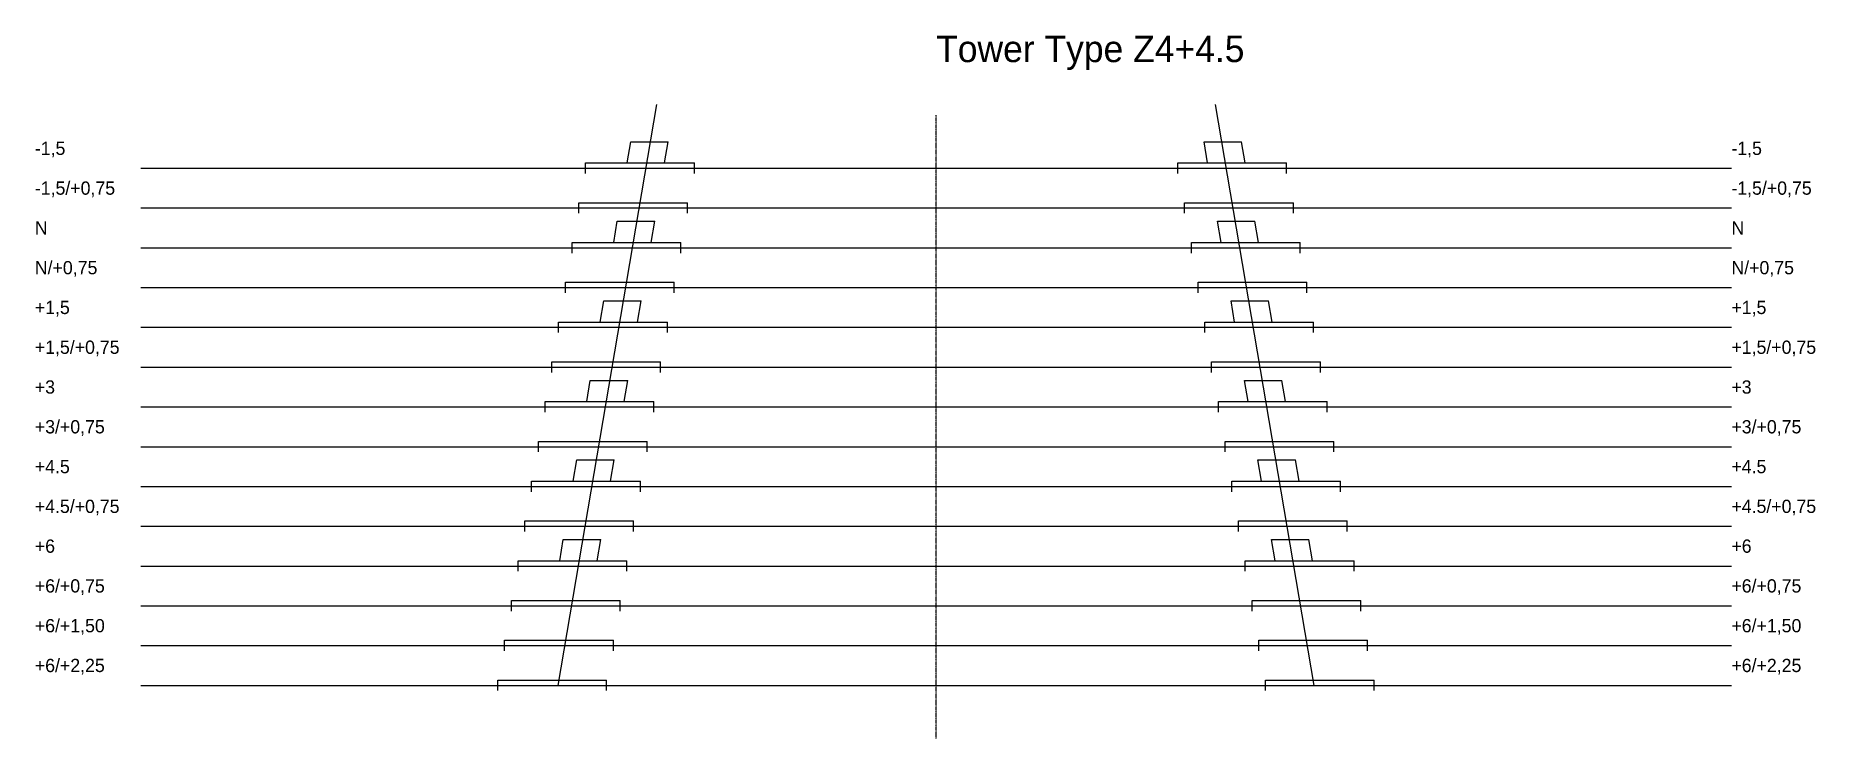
# Model space of a CAD drawing. Header units: metres. Extents: x -16985 to 16585, y -9250 to 4000.
import ezdxf

# ---------------------------------------------------------------- set-up
doc = ezdxf.new("R2010")
doc.units = ezdxf.units.M
doc.linetypes.add('CENTER', pattern=[5.08, 3.175, -0.635, 0.635, -0.635])
for name, color, linetype in [('ANGLED_LINES', 4, 'Continuous'), ('ANNOTATIONS', 2, 'Continuous'), ('BASE_VARIANTS', 7, 'Continuous'), ('CENTERLINE', 3, 'Continuous'), ('OFFSET_VARIANTS', 1, 'Continuous')]:
    doc.layers.add(name, color=color, linetype=linetype)

msp = doc.modelspace()

# ---------------------------------------------------------------- linework, layer by layer
at = {"layer": 'ANGLED_LINES'}
for p, q in [((-7128, -8250), (-5270, 2700)), ((7128, -8250), (5270, 2700))]:
    msp.add_line(p, q, dxfattribs=at)
at = {"layer": 'BASE_VARIANTS'}
for p, q in [((-5827, 1600), (-5759, 2000)), ((-5759, 2000), (-5053, 2000)), ((-5121, 1600), (-5053, 2000)), ((5121, 1600), (5053, 2000)), ((5053, 2000), (5759, 2000)), ((5827, 1600), (5759, 2000)), ((-15000, 1500), (15000, 1500)), ((-6611, 1400), (-6611, 1600)), ((-6611, 1600), (-4560, 1600)), ((-4560, 1400), (-4560, 1600)), ((4560, 1400), (4560, 1600)), ((4560, 1600), (6611, 1600)), ((6611, 1400), (6611, 1600)), ((-6081, 100), (-6013, 500)), ((-6013, 500), (-5307, 500)), ((-5375, 100), (-5307, 500)), ((5375, 100), (5307, 500)), ((5307, 500), (6013, 500)), ((6081, 100), (6013, 500)), ((-15000, 0), (15000, 0)), ((-6865, -100), (-6865, 100)), ((-6865, 100), (-4814, 100)), ((-4814, -100), (-4814, 100)), ((4814, -100), (4814, 100)), ((4814, 100), (6865, 100)), ((6865, -100), (6865, 100)), ((-6336, -1400), (-6268, -1000)), ((-6268, -1000), (-5562, -1000)), ((-5630, -1400), (-5562, -1000)), ((5630, -1400), (5562, -1000)), ((5562, -1000), (6268, -1000)), ((6336, -1400), (6268, -1000)), ((-15000, -1500), (15000, -1500)), ((-7120, -1600), (-7120, -1400)), ((-7120, -1400), (-5069, -1400)), ((-5069, -1600), (-5069, -1400)), ((5069, -1600), (5069, -1400)), ((5069, -1400), (7120, -1400)), ((7120, -1600), (7120, -1400)), ((-6590, -2900), (-6523, -2500)), ((-6523, -2500), (-5817, -2500)), ((-5884, -2900), (-5817, -2500)), ((5884, -2900), (5817, -2500)), ((5817, -2500), (6523, -2500)), ((6590, -2900), (6523, -2500)), ((-15000, -3000), (15000, -3000)), ((-7374, -3100), (-7374, -2900)), ((-7374, -2900), (-5324, -2900)), ((-5324, -3100), (-5324, -2900)), ((5324, -3100), (5324, -2900)), ((5324, -2900), (7374, -2900)), ((7374, -3100), (7374, -2900)), ((-6845, -4400), (-6777, -4000)), ((-6777, -4000), (-6071, -4000)), ((-6139, -4400), (-6071, -4000)), ((6139, -4400), (6071, -4000)), ((6071, -4000), (6777, -4000)), ((6845, -4400), (6777, -4000)), ((-15000, -4500), (15000, -4500)), ((-7629, -4600), (-7629, -4400)), ((-7629, -4400), (-5578, -4400)), ((-5578, -4600), (-5578, -4400)), ((5578, -4600), (5578, -4400)), ((5578, -4400), (7629, -4400)), ((7629, -4600), (7629, -4400)), ((-7100, -5900), (-7032, -5500)), ((-7032, -5500), (-6326, -5500)), ((-6394, -5900), (-6326, -5500)), ((6394, -5900), (6326, -5500)), ((6326, -5500), (7032, -5500)), ((7100, -5900), (7032, -5500)), ((-15000, -6000), (15000, -6000)), ((-7883, -6100), (-7883, -5900)), ((-7883, -5900), (-5832, -5900)), ((-5832, -6100), (-5832, -5900)), ((5832, -6100), (5832, -5900)), ((5832, -5900), (7883, -5900)), ((7883, -6100), (7883, -5900))]:
    msp.add_line(p, q, dxfattribs=at)
at = {"layer": 'CENTERLINE', "linetype": 'CENTER'}
msp.add_line((0, -9250), (0, 2500), dxfattribs=at)
at = {"layer": 'OFFSET_VARIANTS'}
for p, q in [((-15000, 750), (15000, 750)), ((-6738, 650), (-6738, 850)), ((-6738, 850), (-4687, 850)), ((-4687, 650), (-4687, 850)), ((4687, 650), (4687, 850)), ((4687, 850), (6738, 850)), ((6738, 650), (6738, 850)), ((-6992, -850), (-6992, -650)), ((-6992, -650), (-4942, -650)), ((-4942, -850), (-4942, -650)), ((4942, -850), (4942, -650)), ((4942, -650), (6992, -650)), ((6992, -850), (6992, -650)), ((-15000, -750), (15000, -750)), ((-15000, -2250), (15000, -2250)), ((-7247, -2350), (-7247, -2150)), ((-7247, -2150), (-5196, -2150)), ((-5196, -2350), (-5196, -2150)), ((5196, -2350), (5196, -2150)), ((5196, -2150), (7247, -2150)), ((7247, -2350), (7247, -2150)), ((-7501, -3850), (-7501, -3650)), ((-7501, -3650), (-5451, -3650)), ((-5451, -3850), (-5451, -3650)), ((5451, -3850), (5451, -3650)), ((5451, -3650), (7501, -3650)), ((7501, -3850), (7501, -3650)), ((-15000, -3750), (15000, -3750)), ((-15000, -5250), (15000, -5250)), ((-7756, -5350), (-7756, -5150)), ((-7756, -5150), (-5706, -5150)), ((-5706, -5350), (-5706, -5150)), ((5706, -5350), (5706, -5150)), ((5706, -5150), (7756, -5150)), ((7756, -5350), (7756, -5150)), ((-8010, -6850), (-8010, -6650)), ((-8010, -6650), (-5960, -6650)), ((-5960, -6850), (-5960, -6650)), ((5960, -6850), (5960, -6650)), ((5960, -6650), (8010, -6650)), ((8010, -6850), (8010, -6650)), ((-15000, -6750), (15000, -6750)), ((-15000, -7500), (15000, -7500)), ((-8138, -7600), (-8138, -7400)), ((-8138, -7400), (-6087, -7400)), ((-6087, -7600), (-6087, -7400)), ((6087, -7600), (6087, -7400)), ((6087, -7400), (8138, -7400)), ((8138, -7600), (8138, -7400)), ((-15000, -8250), (15000, -8250)), ((-8265, -8350), (-8265, -8150)), ((-8265, -8150), (-6214, -8150)), ((-6214, -8350), (-6214, -8150)), ((6214, -8350), (6214, -8150)), ((6214, -8150), (8265, -8150)), ((8265, -8350), (8265, -8150))]:
    msp.add_line(p, q, dxfattribs=at)

# ---------------------------------------------------------------- texts
at = {"layer": 'ANNOTATIONS'}
for s, height, p in [('Tower Type Z4+4.5', 500, (0, 3500)), ('-1,5', 250, (-17000, 1750)), ('-1,5', 250, (15000, 1750)), ('-1,5/+0,75', 250, (-17000, 1000)), ('-1,5/+0,75', 250, (15000, 1000)), ('N', 250, (-17000, 250)), ('N', 250, (15000, 250)), ('N/+0,75', 250, (-17000, -500)), ('N/+0,75', 250, (15000, -500)), ('+1,5', 250, (-17000, -1250)), ('+1,5', 250, (15000, -1250)), ('+1,5/+0,75', 250, (-17000, -2000)), ('+1,5/+0,75', 250, (15000, -2000)), ('+3', 250, (-17000, -2750)), ('+3', 250, (15000, -2750)), ('+3/+0,75', 250, (-17000, -3500)), ('+3/+0,75', 250, (15000, -3500)), ('+4.5', 250, (-17000, -4250)), ('+4.5', 250, (15000, -4250)), ('+4.5/+0,75', 250, (-17000, -5000)), ('+4.5/+0,75', 250, (15000, -5000)), ('+6', 250, (-17000, -5750)), ('+6', 250, (15000, -5750)), ('+6/+0,75', 250, (-17000, -6500)), ('+6/+0,75', 250, (15000, -6500)), ('+6/+1,50', 250, (-17000, -7250)), ('+6/+1,50', 250, (15000, -7250)), ('+6/+2,25', 250, (-17000, -8000)), ('+6/+2,25', 250, (15000, -8000))]:
    msp.add_text(s, height=height, dxfattribs=at).set_placement(p)

doc.saveas('drawing.dxf')
